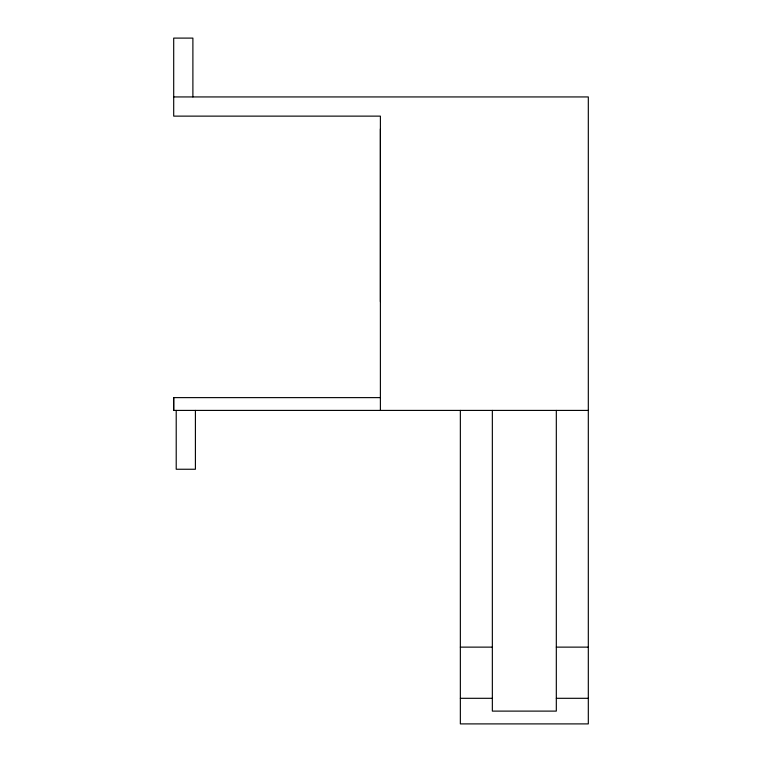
<?xml version="1.0" encoding="UTF-8"?>
<svg xmlns="http://www.w3.org/2000/svg" width="762" height="762" viewBox="0 0 762 762"><rect width="100%" height="100%" fill="white"/><g stroke="black" fill="none" stroke-linecap="round" stroke-linejoin="round"><path stroke-width="1.14" d="M460.353 410.413L460.353 723.9L588.312 723.9L588.312 410.413L173.688 410.413L173.688 397.621L380.39 397.621M192.891 96.936L192.891 38.1L173.698 38.1L173.698 116.129L380.39 116.129L380.39 410.413M380.39 301.657L380.39 128.921M588.312 410.413L588.312 96.936L173.698 96.936M460.353 647.129L492.347 647.129M556.317 647.129L588.312 647.129M460.353 698.306L492.347 698.306M556.317 698.306L588.312 698.306M556.317 410.413L556.317 711.108L492.347 711.108L492.347 410.413M195.405 410.413L195.405 469.249L176.213 469.249L176.213 410.413M173.688 397.621L173.688 410.413"/></g></svg>
